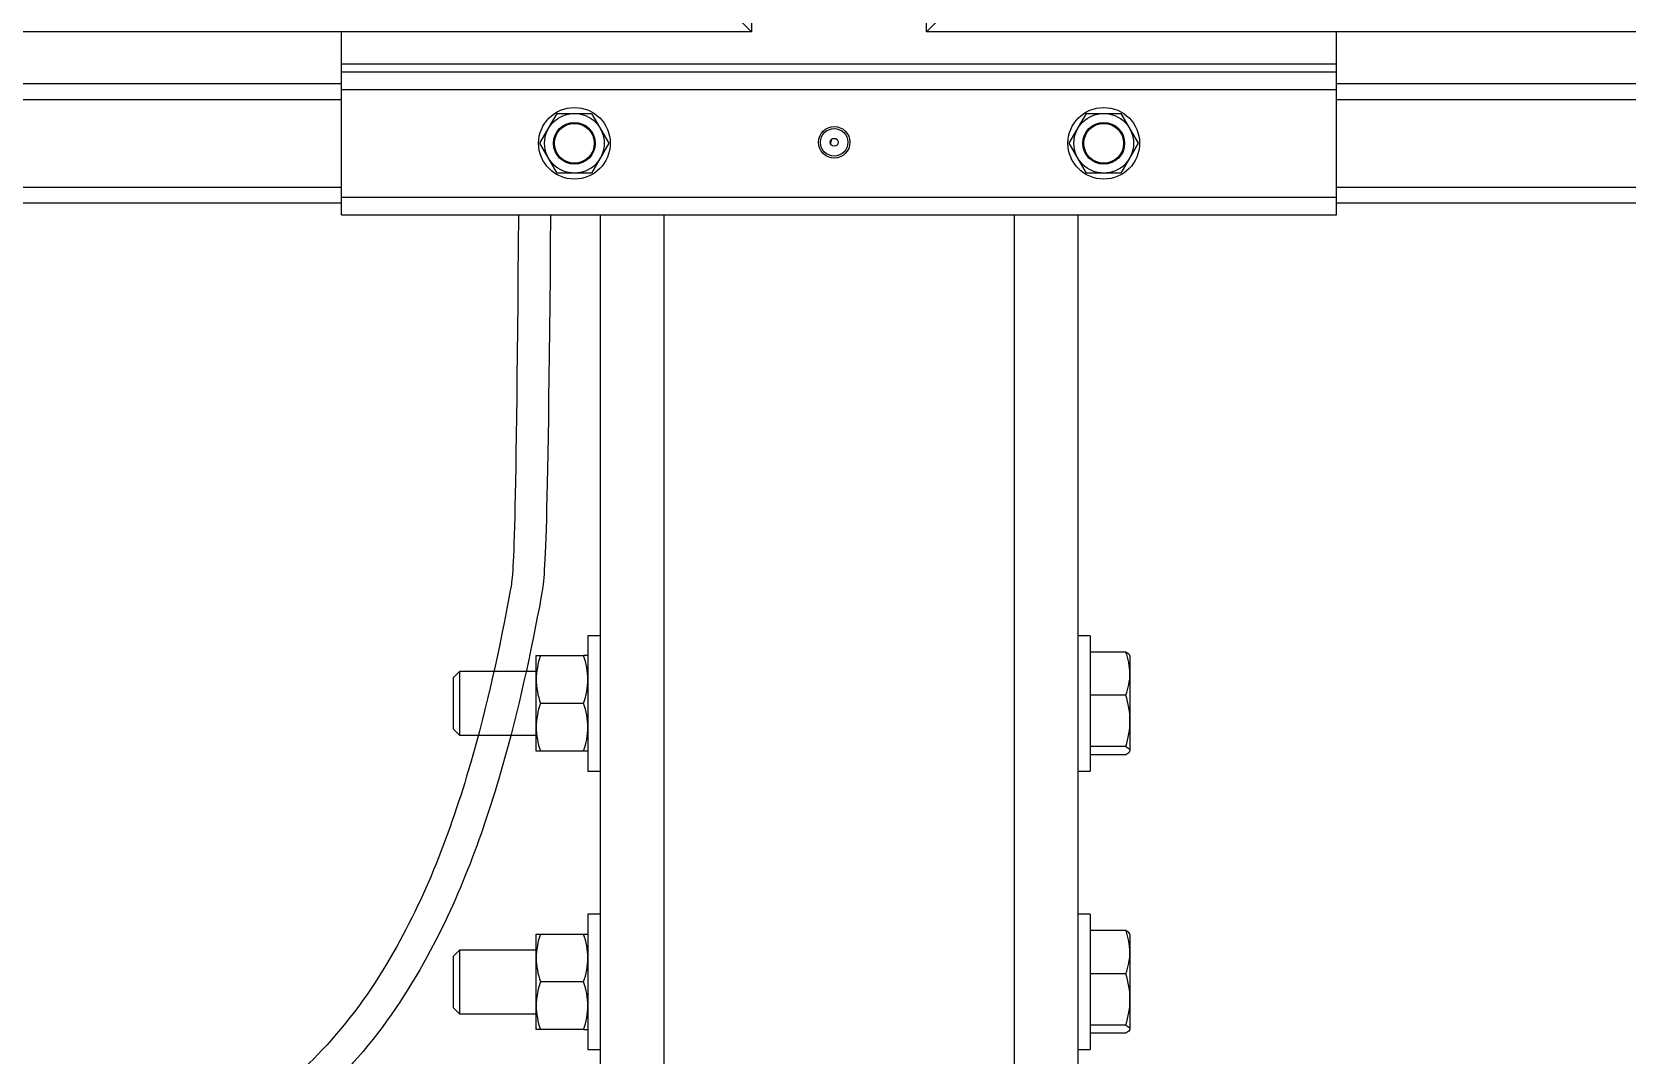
# Model space of a CAD drawing. Header units: feet. Extents: x -21 to 5170, y -254 to 1413.
# Drawn here: x 4956.45 to 4973.28, y 51.1 to 61.9 of the extents above; entities that cross this region are included whole.
import ezdxf
from ezdxf.lldxf.tags import DXFTag

# ---------------------------------------------------------------- set-up
doc = ezdxf.new("R2010")
doc.units = ezdxf.units.FT
doc.header["$MEASUREMENT"] = 0
doc.layers.add('E-ARRY-TABL', color=9, linetype='Continuous')
doc.layers.add('PV-AG-DC1', color=142, linetype='DC1')
doc.styles.add('NEI-A', font='arial.ttf')
tags = doc.linetypes.add('DC1', pattern='A,0.176989,-0.035266,["DC1",NEI-A,S=0.1,R=0,X=0,Y=-0.05],-0.314734,0.176989', length=0.703978).pattern_tags.tags
tags[6] = DXFTag(74, 10)

msp = doc.modelspace()

# ---------------------------------------------------------------- linework, layer by layer
at = {"layer": 'E-ARRY-TABL'}
for p, q in [((4964.04421, 105.91648), (4964.04421, 61.90253)), ((4965.89212, 61.90253), (4965.89212, 105.91648)), ((4964.04421, 61.90253), (4963.62423, 62.32252)), ((4965.89212, 61.90253), (4966.3121, 62.32252)), ((4964.04421, 61.90253), (4874.50438, 61.90253)), ((4959.71841, 61.56655), (4959.71841, 61.90253)), ((5055.43195, 61.90253), (4965.89212, 61.90253)), ((4970.21792, 59.97062), (4970.21792, 61.90253)), ((4959.71841, 61.48255), (4959.71841, 61.56655)), ((4959.71841, 61.56655), (4970.21792, 61.56655)), ((4959.71841, 61.48255), (4970.21792, 61.48255)), ((4959.71841, 59.97062), (4959.71841, 61.48255)), ((4938.4464, 61.35656), (4959.71841, 61.35656)), ((4959.71841, 61.29356), (4970.21792, 61.29356)), ((4970.21792, 61.35656), (4991.48993, 61.35656)), ((4938.4464, 61.18857), (4959.71841, 61.18857)), ((4970.21792, 61.18857), (4991.48993, 61.18857)), ((4961.81158, 60.72659), (4961.99344, 61.04157)), ((4961.99344, 61.04157), (4962.35715, 61.04157)), ((4962.35715, 61.04157), (4962.53901, 60.72659)), ((4967.39732, 60.72659), (4967.57918, 61.04157)), ((4967.57918, 61.04157), (4967.76104, 61.04157)), ((4967.76104, 61.04157), (4967.94289, 61.04157)), ((4967.94289, 61.04157), (4968.12475, 60.72659)), ((4961.99344, 60.4116), (4961.81158, 60.72659)), ((4962.53901, 60.72659), (4962.35715, 60.4116)), ((4964.87892, 60.72659), (4964.8793, 60.71839)), ((4967.57918, 60.4116), (4967.39732, 60.72659)), ((4968.12475, 60.72659), (4967.94289, 60.4116)), ((4938.4464, 60.26461), (4959.71841, 60.26461)), ((4962.1753, 60.4116), (4961.99344, 60.4116)), ((4962.35715, 60.4116), (4962.1753, 60.4116)), ((4967.94289, 60.4116), (4967.57918, 60.4116)), ((4970.21792, 60.26461), (4991.48993, 60.26461)), ((4938.4464, 60.09662), (4959.71841, 60.09662)), ((4959.71841, 60.15962), (4970.21792, 60.15962)), ((4970.21792, 60.09662), (4991.48993, 60.09662)), ((4959.71841, 59.97062), (4970.21792, 59.97062)), ((4962.44828, 59.97062), (4962.44828, 50.61556)), ((4963.12025, 59.97062), (4963.12025, 50.61556)), ((4966.81608, 59.97062), (4966.81608, 50.61556)), ((4967.48805, 59.97062), (4967.48805, 50.61556)), ((4962.44828, 55.52933), (4962.31809, 55.52933)), ((4962.31809, 55.52933), (4962.31809, 54.1014)), ((4967.61824, 55.52933), (4967.48805, 55.52933)), ((4967.61824, 55.52933), (4967.61824, 54.1014)), ((4961.77211, 54.31139), (4961.77211, 55.31934)), ((4961.77211, 55.31934), (4962.27308, 55.31934)), ((4962.31809, 55.31934), (4962.27308, 55.31934)), ((4967.99321, 55.35696), (4967.61824, 55.35696)), ((4968.03822, 55.31934), (4968.03436, 55.32603)), ((4968.03822, 55.31934), (4968.03822, 54.31139)), ((4960.96155, 55.15135), (4960.89856, 55.08835)), ((4960.89856, 54.54238), (4960.89856, 55.08835)), ((4961.77211, 55.15135), (4960.96155, 55.15135)), ((4960.96155, 55.15135), (4960.96155, 54.47938)), ((4967.99321, 54.90176), (4967.61824, 54.90176)), ((4962.27308, 54.81537), (4961.81713, 54.81537)), ((4960.89856, 54.54238), (4960.96155, 54.47938)), ((4968.03954, 54.67468), (4968.03822, 54.67468)), ((4968.03822, 54.60631), (4968.03954, 54.60631)), ((4968.03954, 54.60597), (4968.03822, 54.60597)), ((4968.03822, 54.55402), (4968.03954, 54.55402)), ((4968.03954, 54.55061), (4968.03822, 54.55061)), ((4960.96155, 54.47938), (4961.77211, 54.47938)), ((4968.03822, 54.48224), (4968.03954, 54.48224)), ((4968.03954, 54.48191), (4968.03822, 54.48191)), ((4968.03822, 54.42995), (4968.03954, 54.42995)), ((4962.31809, 54.31139), (4961.77211, 54.31139)), ((4967.99321, 54.36017), (4967.61824, 54.36017)), ((4967.99321, 54.27377), (4967.61824, 54.27377)), ((4968.03436, 54.3047), (4968.03822, 54.31139)), ((4962.31809, 54.1014), (4962.44828, 54.1014)), ((4967.48805, 54.1014), (4967.61824, 54.1014)), ((4962.44828, 52.58947), (4962.31809, 52.58947)), ((4962.31809, 52.58947), (4962.31809, 51.16154)), ((4967.61824, 52.58947), (4967.48805, 52.58947)), ((4967.61824, 52.58947), (4967.61824, 51.16154)), ((4961.77211, 51.37153), (4961.77211, 52.37948)), ((4961.77211, 52.37948), (4962.31809, 52.37948)), ((4967.99321, 52.41709), (4967.61824, 52.41709)), ((4968.03822, 52.37948), (4968.03436, 52.38617)), ((4968.03822, 52.37948), (4968.03822, 51.37153)), ((4960.96155, 52.21149), (4960.89856, 52.14849)), ((4961.77211, 52.21149), (4960.96155, 52.21149)), ((4960.96155, 52.21149), (4960.96155, 51.53952)), ((4960.89856, 51.60251), (4960.89856, 52.14849)), ((4962.27308, 51.8755), (4961.81713, 51.8755)), ((4967.99321, 51.9619), (4967.61824, 51.9619)), ((4968.03954, 51.73482), (4968.03822, 51.73482)), ((4960.89856, 51.60251), (4960.96155, 51.53952)), ((4960.96155, 51.53952), (4961.77211, 51.53952)), ((4968.03822, 51.66644), (4968.03954, 51.66644)), ((4968.03954, 51.66611), (4968.03822, 51.66611)), ((4968.03822, 51.61416), (4968.03954, 51.61416)), ((4968.03954, 51.61075), (4968.03822, 51.61075)), ((4968.03822, 51.54238), (4968.03954, 51.54238)), ((4968.03954, 51.54204), (4968.03822, 51.54204)), ((4962.27308, 51.37153), (4961.77211, 51.37153)), ((4962.27308, 51.37153), (4962.31809, 51.37153)), ((4967.99321, 51.42031), (4967.61824, 51.42031)), ((4968.03436, 51.36483), (4968.03822, 51.37153)), ((4968.03822, 51.49009), (4968.03954, 51.49009)), ((4967.99321, 51.33391), (4967.61824, 51.33391)), ((4962.31809, 51.16154), (4962.44828, 51.16154)), ((4967.48805, 51.16154), (4967.61824, 51.16154))]:
    msp.add_line(p, q, dxfattribs=at)
at = {"layer": 'E-ARRY-TABL', "flags": 128}
for points in [[(4964.88951, 60.76875), (4964.88571, 60.76074), (4964.87892, 60.72659)], [(4968.03254, 55.32499), (4968.02459, 55.33692), (4967.99321, 55.35696)], [(4967.99321, 54.36017), (4968.02587, 54.33901), (4968.03504, 54.32806), (4968.03822, 54.31697)], [(4968.03822, 54.31697), (4968.03798, 54.3139), (4968.02459, 54.29381), (4967.99321, 54.27377)], [(4968.03254, 52.38512), (4968.02459, 52.39706), (4967.99321, 52.41709)], [(4967.99321, 51.42031), (4968.02587, 51.39915), (4968.03504, 51.3882), (4968.03822, 51.37711)], [(4968.03822, 51.37711), (4968.03798, 51.37404), (4968.02459, 51.35394), (4967.99321, 51.33391)]]:
    msp.add_lwpolyline(points, dxfattribs=at)
at = {"layer": 'E-ARRY-TABL'}
for centre, radius in [((4962.1753, 60.72659), 0.37798), ((4967.76104, 60.72659), 0.37798), ((4962.1753, 60.72659), 0.31499), ((4962.1753, 60.72659), 0.22066), ((4962.1753, 60.72659), 0.20999), ((4967.76104, 60.72659), 0.31499), ((4967.76104, 60.72659), 0.22066), ((4967.76104, 60.72659), 0.20999), ((4964.91696, 60.73697), 0.16589), ((4964.91696, 60.73697), 0.14489), ((4964.91696, 60.73697), 0.042)]:
    msp.add_circle(centre, radius, dxfattribs=at)
for centre, radius, start, end in [((4962.56455, 55.05581), 0.79252, 160.57825, 179.165592), ((4961.52565, 55.05581), 0.79252, 0.834408, 19.42175), ((4967.36922, 55.11529), 0.66915, 1.204416, 21.170467), ((4962.56968, 55.07981), 0.79766, 180.894824, 199.361334), ((4961.52052, 55.07981), 0.79766, 340.638666, 359.105176), ((4967.39632, 55.13806), 0.64196, 338.402092, 359.223025), ((4967.15267, 54.62291), 0.88559, 0.521675, 18.353897), ((4962.56612, 54.55156), 0.79409, 160.596747, 179.147095), ((4961.52409, 54.55156), 0.79409, 0.852905, 19.403253), ((4962.5602, 54.57414), 0.78816, 180.782464, 199.473694), ((4961.53, 54.57414), 0.78816, 340.526306, 359.217536), ((4967.16123, 54.63761), 0.87701, 341.558225, 359.566203), ((4962.56455, 52.11595), 0.79252, 160.57825, 179.165592), ((4961.52565, 52.11595), 0.79252, 0.834408, 19.42175), ((4967.36922, 52.17543), 0.66915, 1.204416, 21.170467), ((4967.39632, 52.1982), 0.64196, 338.402092, 359.223025), ((4962.56968, 52.13995), 0.79766, 180.894824, 199.361334), ((4961.52052, 52.13995), 0.79766, 340.638666, 359.105176), ((4962.56612, 51.61169), 0.79409, 160.596747, 179.147095), ((4961.52409, 51.61169), 0.79409, 0.852905, 19.403253), ((4967.15267, 51.68304), 0.88559, 0.521675, 18.353897), ((4967.16123, 51.69775), 0.87701, 341.558225, 359.566203), ((4962.5602, 51.63428), 0.78816, 180.782464, 199.473694), ((4961.53, 51.63428), 0.78816, 340.526306, 359.217536)]:
    msp.add_arc(centre, radius, start, end, dxfattribs=at)
at = {"layer": 'PV-AG-DC1'}
for points, knots in [([(4961.58486, 59.97062), (4961.55757, 56.32544), (4961.52901, 56.16579), (4961.38657, 55.40214), (4961.25312, 54.78382), (4960.86899, 53.46047), (4960.60217, 52.7604), (4960.02685, 51.77819), (4959.78924, 51.44881), (4959.28449, 50.91334), (4959.02934, 50.69655), (4958.4848, 50.32931), (4958.19591, 50.17585), (4957.73294, 49.97288), (4957.56536, 49.90746), (4957.39535, 49.84767), (4957.34483, 49.8299), (4957.29409, 49.81263), (4957.24335, 49.79536), (4956.96903, 49.70197), (4956.6947, 49.60859), (4956.42038, 49.51521), (4956.24994, 49.45719), (4956.07949, 49.39916), (4955.90905, 49.34114)], [7.54142113, 7.54142113, 7.54142113, 7.54142113, 7.98993795, 7.98993795, 9.67658056, 9.67658056, 11.68586125, 11.68586125, 12.79963808, 12.79963808, 13.7036105, 13.7036105, 14.60758292, 14.60758292, 15.10582563, 15.10582563, 15.10582563, 15.25390059, 15.25390059, 15.25390059, 16.0544781, 16.0544781, 16.0544781, 16.55190452, 16.55190452, 16.55190452, 16.55190452]), ([(4961.92399, 59.97062), (4961.89314, 56.31343), (4961.86063, 56.1306), (4961.71625, 55.35621), (4961.58559, 54.74699), (4961.21699, 53.45578), (4960.9673, 52.77479), (4960.41676, 51.76699), (4960.17691, 51.4074), (4959.6319, 50.77988), (4959.33065, 50.50694), (4958.76536, 50.11274), (4958.51736, 49.97105), (4958.26324, 49.84767), (4958.1912, 49.81269), (4958.11867, 49.77919), (4958.04613, 49.74568), (4957.87983, 49.66886), (4957.71352, 49.59203), (4957.54721, 49.51521), (4957.30731, 49.40439), (4957.0674, 49.29357), (4956.8275, 49.18275), (4956.70189, 49.12472), (4956.57629, 49.0667), (4956.45068, 49.00868)], [7.47877278, 7.47877278, 7.47877278, 7.47877278, 7.9877747, 7.9877747, 9.62277321, 9.62277321, 11.50333496, 11.50333496, 12.62233368, 12.62233368, 13.6409475, 13.6409475, 14.3830075, 14.3830075, 14.3830075, 14.59337778, 14.59337778, 14.59337778, 15.07571963, 15.07571963, 15.07571963, 15.77151121, 15.77151121, 15.77151121, 16.13580442, 16.13580442, 16.13580442, 16.13580442])]:
    msp.add_open_spline(points, degree=3, knots=knots, dxfattribs=at)

doc.saveas('drawing.dxf')
